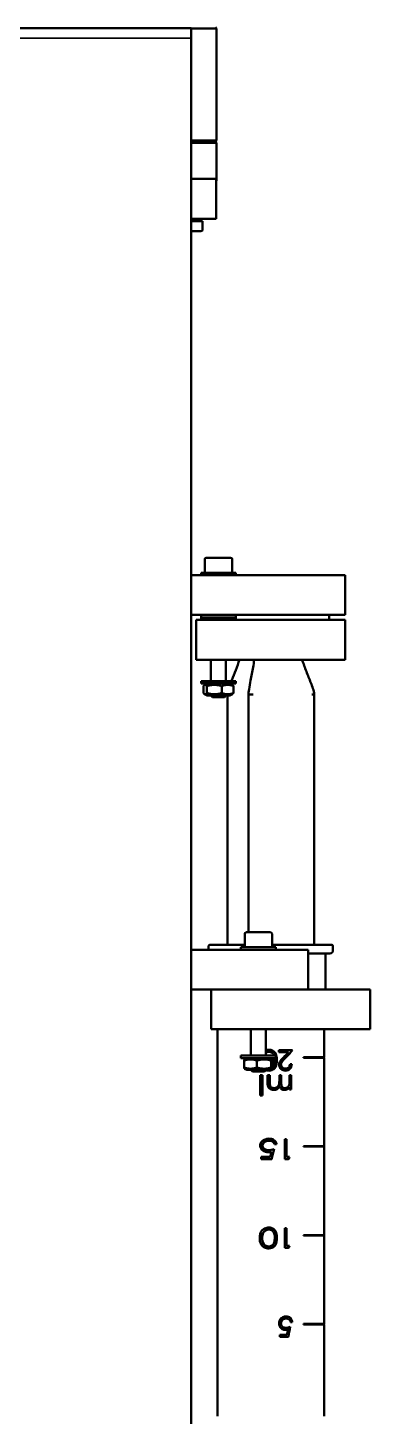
# Model space of a CAD drawing. Header units: millimetres. Extents: x -1328 to 2520, y -765 to 1782.
# Drawn here: x 1434.3 to 1503.2, y 1228.8 to 1508 of the extents above; entities that cross this region are included whole.
import ezdxf

# ---------------------------------------------------------------- set-up
doc = ezdxf.new("R2010")
doc.units = ezdxf.units.MM
doc.header["$LTSCALE"] = 6
doc.layers.add('Reference (ISO)', color=7, linetype='Continuous', lineweight=35)
doc.layers.add('Visible (ISO)', color=7, linetype='Continuous', lineweight=50)

msp = doc.modelspace()

# ---------------------------------------------------------------- linework, layer by layer
at = {"layer": 'Reference (ISO)'}
for p, q in [((1467.15, 1505.94), (1267.15, 1505.94)), ((1467.15, 1105.94), (1467.15, 1505.94))]:
    msp.add_line(p, q, dxfattribs=at)
at = {"layer": 'Visible (ISO)'}
for p, q in [((1467.15, 1507.94), (1267.15, 1507.94)), ((1467.15, 1107.94), (1467.15, 1507.94)), ((1471.41, 1507.89), (1467.15, 1507.89)), ((1472.26, 1507.89), (1471.41, 1507.89)), ((1472.01, 1508.14), (1472.26, 1507.89)), ((1472.26, 1507.89), (1472.26, 1485.39)), ((1467.15, 1485.39), (1471.41, 1485.39)), ((1467.63, 1485.14), (1467.15, 1485.14)), ((1467.15, 1484.89), (1467.63, 1484.89)), ((1467.63, 1485.14), (1468.87, 1485.14)), ((1469.05, 1484.89), (1467.63, 1484.89)), ((1471.5, 1485.14), (1468.87, 1485.14)), ((1469.05, 1484.89), (1471.68, 1484.89)), ((1471.41, 1485.39), (1472.26, 1485.39)), ((1471.5, 1485.14), (1472.01, 1485.14)), ((1472.26, 1484.89), (1471.68, 1484.89)), ((1472.26, 1485.39), (1472.01, 1485.14)), ((1472.01, 1485.14), (1472.26, 1484.89)), ((1472.26, 1484.89), (1472.26, 1477.44)), ((1467.15, 1477.64), (1472.15, 1477.64)), ((1472.15, 1469.64), (1472.15, 1477.64)), ((1467.15, 1469.64), (1472.15, 1469.64)), ((1469.4, 1469.14), (1467.15, 1469.14)), ((1468.15, 1469.24), (1468.15, 1469.64)), ((1469.4, 1467.44), (1469.4, 1469.14)), ((1469.1, 1467.14), (1467.15, 1467.14)), ((1469.87, 1401.15), (1469.87, 1398.45)), ((1470.17, 1401.45), (1475.07, 1401.45)), ((1475.37, 1401.15), (1475.37, 1398.45)), ((1467.15, 1397.95), (1498.12, 1397.95)), ((1476.12, 1398.45), (1469.12, 1398.45)), ((1469.12, 1398.45), (1469.12, 1397.95)), ((1476.12, 1398.45), (1476.12, 1397.95)), ((1498.12, 1389.95), (1498.12, 1397.95)), ((1467.15, 1389.95), (1498.12, 1389.95)), ((1468.12, 1388.95), (1498.12, 1388.95)), ((1468.12, 1380.95), (1468.12, 1388.95)), ((1469.12, 1389.95), (1469.12, 1389.45)), ((1469.12, 1389.45), (1476.12, 1389.45)), ((1469.12, 1388.95), (1469.12, 1389.45)), ((1476.12, 1389.45), (1469.12, 1389.45)), ((1476.12, 1389.95), (1476.12, 1389.45)), ((1476.12, 1388.95), (1476.12, 1389.45)), ((1494.9, 1389.85), (1494.9, 1389.05)), ((1498.12, 1380.95), (1498.12, 1388.95)), ((1468.12, 1380.95), (1498.12, 1380.95)), ((1471.12, 1380.95), (1471.12, 1376.65)), ((1474.12, 1380.95), (1474.12, 1376.65)), ((1469.12, 1376.65), (1476.12, 1376.65)), ((1469.12, 1376.15), (1469.12, 1376.65)), ((1476.12, 1376.15), (1476.12, 1376.65)), ((1469.12, 1376.15), (1476.12, 1376.15)), ((1469.6, 1375.65), (1469.6, 1374.26)), ((1470.32, 1376.15), (1469.81, 1375.86)), ((1470.32, 1373.75), (1469.81, 1374.05)), ((1470.28, 1375.65), (1470.28, 1374.26)), ((1473.31, 1375.65), (1473.31, 1374.26)), ((1474.92, 1376.15), (1475.44, 1375.86)), ((1474.92, 1373.75), (1475.44, 1374.05)), ((1475.65, 1375.65), (1475.65, 1374.26)), ((1478.72, 1373.95), (1478.66, 1373.95)), ((1478.66, 1373.95), (1478.66, 1326.14)), ((1478.72, 1373.95), (1479.08, 1373.95)), ((1479.08, 1373.95), (1479.44, 1373.95)), ((1479.58, 1373.95), (1479.44, 1373.95)), ((1479.58, 1373.95), (1479.58, 1373.95)), ((1491.42, 1373.95), (1491.41, 1373.95)), ((1491.55, 1373.95), (1491.42, 1373.95)), ((1491.55, 1373.95), (1491.72, 1373.95)), ((1491.72, 1373.95), (1491.89, 1373.95)), ((1491.9, 1373.95), (1491.89, 1373.95)), ((1491.9, 1373.95), (1491.9, 1323.64)), ((1470.32, 1373.75), (1474.92, 1373.75)), ((1471.43, 1373.45), (1471.12, 1373.75)), ((1473.82, 1373.45), (1471.43, 1373.45)), ((1473.82, 1373.45), (1474.12, 1373.75)), ((1474.41, 1373.75), (1474.41, 1323.64)), ((1471.73, 1323.64), (1470.9, 1323.64)), ((1471.73, 1323.64), (1477.15, 1323.64)), ((1477.9, 1323.64), (1477.15, 1323.64)), ((1477.9, 1325.84), (1477.9, 1323.14)), ((1478.2, 1326.14), (1483.1, 1326.14)), ((1483.4, 1325.84), (1483.4, 1323.14)), ((1483.4, 1323.64), (1487.99, 1323.64)), ((1489.16, 1323.64), (1487.99, 1323.64)), ((1489.16, 1323.64), (1494.58, 1323.64)), ((1495.4, 1323.64), (1494.58, 1323.64)), ((1467.15, 1322.64), (1490.65, 1322.64)), ((1470.65, 1323.39), (1470.65, 1322.64)), ((1484.15, 1323.14), (1477.15, 1323.14)), ((1477.15, 1323.14), (1477.15, 1322.64)), ((1484.15, 1323.14), (1484.15, 1322.64)), ((1490.65, 1314.64), (1490.65, 1322.64)), ((1494.25, 1321.89), (1490.65, 1321.89)), ((1494.15, 1314.84), (1494.15, 1321.89)), ((1494.25, 1321.89), (1495.05, 1321.89)), ((1495.65, 1323.39), (1495.65, 1322.49)), ((1467.15, 1314.64), (1490.65, 1314.64)), ((1471.15, 1314.64), (1503.15, 1314.64)), ((1471.15, 1306.64), (1471.15, 1314.64)), ((1503.15, 1306.64), (1503.15, 1314.64)), ((1471.15, 1306.64), (1503.15, 1306.64)), ((1472.4, 1228.82), (1472.4, 1306.64)), ((1479.15, 1306.64), (1479.15, 1301.35)), ((1482.15, 1306.64), (1482.15, 1301.35)), ((1493.9, 1301.01), (1493.9, 1306.64)), ((1477.15, 1301.35), (1484.15, 1301.35)), ((1477.15, 1300.85), (1477.15, 1301.35)), ((1482.71, 1302.1), (1482.75, 1302.1)), ((1484.15, 1300.85), (1484.15, 1301.35)), ((1484.76, 1302.41), (1484.76, 1302)), ((1484.76, 1302.41), (1487.51, 1302.41)), ((1486.69, 1302), (1484.76, 1302)), ((1477.15, 1300.85), (1484.15, 1300.85)), ((1477.77, 1300.34), (1477.77, 1298.95)), ((1478.35, 1300.85), (1477.89, 1300.58)), ((1478.35, 1298.45), (1477.89, 1298.71)), ((1478.35, 1298.45), (1482.95, 1298.45)), ((1479.46, 1298.14), (1479.15, 1298.45)), ((1480.36, 1300.34), (1480.36, 1298.95)), ((1481.85, 1298.14), (1482.15, 1298.45)), ((1482.95, 1300.85), (1483.42, 1300.58)), ((1482.95, 1298.45), (1483.42, 1298.71)), ((1483.25, 1300.34), (1483.25, 1298.95)), ((1483.54, 1300.34), (1483.54, 1298.95)), ((1485.17, 1299.53), (1485.2, 1299.53)), ((1486.08, 1298.72), (1486.11, 1298.72)), ((1487.03, 1299.64), (1487.37, 1299.64)), ((1493.9, 1301.01), (1489.74, 1301.01)), ((1489.74, 1301.01), (1489.74, 1300.91)), ((1489.74, 1300.91), (1493.9, 1300.91)), ((1493.85, 1300.91), (1493.85, 1301.01)), ((1493.9, 1297.44), (1493.9, 1300.91)), ((1481.85, 1298.14), (1479.46, 1298.14)), ((1480.99, 1297.41), (1481.5, 1297.41)), ((1480.99, 1297.41), (1480.99, 1293.31)), ((1481.46, 1297.41), (1481.46, 1293.31)), ((1481.5, 1293.31), (1481.5, 1297.41)), ((1482.51, 1297.41), (1482.51, 1295.83)), ((1482.51, 1297.41), (1482.96, 1297.41)), ((1482.93, 1297.41), (1482.93, 1295.83)), ((1482.96, 1295.83), (1482.96, 1297.41)), ((1484.87, 1297.41), (1484.87, 1296.27)), ((1484.87, 1297.41), (1485.26, 1297.41)), ((1485.23, 1297.41), (1485.23, 1295.92)), ((1485.26, 1295.92), (1485.26, 1297.41)), ((1486.93, 1297.41), (1486.93, 1296.18)), ((1486.93, 1297.41), (1487.27, 1297.41)), ((1487.24, 1297.41), (1487.24, 1294.49)), ((1487.27, 1294.49), (1487.27, 1297.41)), ((1493.9, 1297.44), (1493.9, 1297.34)), ((1493.9, 1293.86), (1493.9, 1297.34)), ((1481.5, 1293.31), (1480.99, 1293.31)), ((1483.76, 1294.8), (1483.8, 1294.8)), ((1484.91, 1295.14), (1484.94, 1295.14)), ((1485.96, 1294.8), (1485.99, 1294.8)), ((1486.5, 1294.59), (1486.53, 1294.59)), ((1486.9, 1295), (1486.93, 1295)), ((1486.93, 1295), (1486.93, 1294.49)), ((1487.27, 1294.49), (1486.93, 1294.49)), ((1493.9, 1293.86), (1493.9, 1293.76)), ((1493.9, 1290.29), (1493.9, 1293.76)), ((1493.9, 1290.29), (1493.9, 1290.19)), ((1493.9, 1286.71), (1493.9, 1290.19)), ((1485.96, 1284.54), (1485.96, 1280.54)), ((1485.96, 1284.54), (1486.32, 1284.54)), ((1486.29, 1284.54), (1486.29, 1280.95)), ((1486.32, 1280.95), (1486.32, 1284.54)), ((1493.9, 1286.71), (1493.9, 1286.61)), ((1493.9, 1283.14), (1493.9, 1286.61)), ((1481.46, 1283.21), (1481.5, 1283.21)), ((1482.72, 1282.33), (1482.76, 1282.33)), ((1482.79, 1284.23), (1482.82, 1284.23)), ((1483.22, 1282), (1483.26, 1282)), ((1484.3, 1283.51), (1483.88, 1283.51)), ((1493.9, 1283.14), (1489.74, 1283.14)), ((1489.74, 1283.14), (1489.74, 1283.04)), ((1489.74, 1283.04), (1493.9, 1283.04)), ((1493.85, 1283.04), (1493.85, 1283.14)), ((1493.9, 1279.56), (1493.9, 1283.04)), ((1481.21, 1280.95), (1481.21, 1280.54)), ((1481.21, 1280.95), (1483, 1280.95)), ((1483.34, 1280.54), (1481.21, 1280.54)), ((1486.7, 1280.54), (1485.96, 1280.54)), ((1486.29, 1280.95), (1486.32, 1280.95)), ((1486.32, 1280.95), (1486.93, 1280.95)), ((1493.9, 1279.56), (1493.9, 1279.46)), ((1493.9, 1275.99), (1493.9, 1279.46)), ((1493.9, 1275.99), (1493.9, 1275.89)), ((1493.9, 1272.41), (1493.9, 1275.89)), ((1493.9, 1272.41), (1493.9, 1272.31)), ((1493.9, 1268.84), (1493.9, 1272.31)), ((1493.9, 1268.84), (1493.9, 1268.74)), ((1493.9, 1265.26), (1493.9, 1268.74)), ((1481.59, 1265.67), (1481.63, 1265.67)), ((1482.71, 1266.35), (1482.75, 1266.35)), ((1485.96, 1266.66), (1485.96, 1262.66)), ((1485.96, 1266.66), (1486.32, 1266.66)), ((1486.29, 1266.66), (1486.29, 1263.07)), ((1486.32, 1263.07), (1486.32, 1266.66)), ((1493.9, 1265.26), (1489.74, 1265.26)), ((1489.74, 1265.26), (1489.74, 1265.16)), ((1489.74, 1265.16), (1493.9, 1265.16)), ((1493.85, 1265.16), (1493.85, 1265.26)), ((1493.9, 1261.69), (1493.9, 1265.16)), ((1481.39, 1264.66), (1481.43, 1264.66)), ((1482.71, 1262.97), (1482.75, 1262.97)), ((1486.7, 1262.66), (1485.96, 1262.66)), ((1486.29, 1263.07), (1486.32, 1263.07)), ((1486.32, 1263.07), (1486.93, 1263.07)), ((1493.9, 1261.69), (1493.9, 1261.59)), ((1493.9, 1258.11), (1493.9, 1261.59)), ((1493.9, 1258.11), (1493.9, 1258.01)), ((1493.9, 1254.54), (1493.9, 1258.01)), ((1493.9, 1254.54), (1493.9, 1254.44)), ((1493.9, 1250.96), (1493.9, 1254.44)), ((1493.9, 1250.96), (1493.9, 1250.86)), ((1486.23, 1248.48), (1486.26, 1248.48)), ((1493.9, 1247.39), (1493.9, 1250.86)), ((1485.17, 1247.46), (1485.2, 1247.46)), ((1486.18, 1246.58), (1486.21, 1246.58)), ((1486.59, 1246.25), (1486.62, 1246.25)), ((1487.47, 1247.76), (1487.13, 1247.76)), ((1493.9, 1247.39), (1489.74, 1247.39)), ((1489.74, 1247.39), (1489.74, 1247.29)), ((1489.74, 1247.29), (1493.9, 1247.29)), ((1493.85, 1247.29), (1493.85, 1247.39)), ((1493.9, 1243.81), (1493.9, 1247.29)), ((1484.98, 1245.2), (1484.98, 1244.79)), ((1484.98, 1245.2), (1486.4, 1245.2)), ((1486.68, 1244.79), (1484.98, 1244.79)), ((1493.9, 1243.81), (1493.9, 1243.71)), ((1493.9, 1240.24), (1493.9, 1243.71)), ((1493.9, 1240.24), (1493.9, 1240.14)), ((1493.9, 1236.66), (1493.9, 1240.14)), ((1493.9, 1236.66), (1493.9, 1236.56)), ((1493.9, 1233.09), (1493.9, 1236.56)), ((1493.9, 1233.09), (1493.9, 1232.99)), ((1493.9, 1229.51), (1493.9, 1232.99)), ((1493.9, 1229.51), (1493.9, 1229.41)), ((1493.9, 1228.82), (1493.9, 1229.41))]:
    msp.add_line(p, q, dxfattribs=at)
for centre, radius, start, end in [((1471.96, 1477.44), 0.3, 309.6361, 0), ((1468.25, 1469.24), 0.1, 180, 270), ((1469.1, 1467.44), 0.3, 270, 0), ((1470.17, 1401.15), 0.3, 90, 180), ((1475.07, 1401.15), 0.3, 0, 90), ((1494.8, 1389.85), 0.1, 0, 90), ((1494.8, 1389.05), 0.1, 270, 0), ((1470.9, 1323.39), 0.25, 90, 180), ((1478.2, 1325.84), 0.3, 90, 180), ((1483.1, 1325.84), 0.3, 0, 90), ((1495.4, 1323.39), 0.25, 0, 90), ((1495.05, 1322.49), 0.6, 270, 0), ((1493.95, 1314.84), 0.2, 270, 0)]:
    msp.add_arc(centre, radius, start, end, dxfattribs=at)
for centre, major_axis, ratio, start_param, end_param in [((1483.15, 1305.12), (-10.18, -11.02), 0.314485, 1.47985, 1.578114), ((1483.15, 1304.62), (-10.13, -10.97), 0.314488, 1.508621, 1.659177), ((1483.15, 1304.62), (10.18, 11.02), 0.314488, 4.651884, 4.801685), ((1483.15, 1311.68), (-8.92, -52.46), 0.11425, 0.964562, 0.989083), ((1483.15, 1309.86), (-8.88, -52.15), 0.114383, 0.993275, 1.038671), ((1483.15, 1309.86), (8.92, 52.4), 0.114383, 4.138026, 4.183394), ((1466.19, 1285.38), (-22.94, -32.84), 0.497824, 1.765712, 1.777618), ((1466.09, 1285.38), (23.07, 33.02), 0.497824, 4.907997, 4.919838), ((1466.19, 1267.51), (-22.94, -32.84), 0.497824, 1.765712, 1.777618), ((1466.09, 1267.51), (23.07, 33.02), 0.497824, 4.907997, 4.919838), ((1354.12, 1259.69), (-57.1, -228.3), 0.561905, 1.647524, 1.652096), ((1483.15, 1259.11), (-8.88, -52.15), 0.114383, 1.312101, 1.351505), ((1483.15, 1259.11), (-8.92, -52.4), 0.114383, 1.313429, 1.352892)]:
    msp.add_ellipse(centre, major_axis=major_axis, ratio=ratio, start_param=start_param, end_param=end_param, dxfattribs=at)
for points, knots in [([(1475.23, 1376.65), (1475.26, 1376.72), (1475.29, 1376.78), (1475.85, 1378.2), (1476.4, 1379.56), (1476.85, 1380.95)], [0.2867034, 0.2867034, 0.2867034, 0.2867034, 0.3076018, 0.3076018, 0.7515961, 0.7515961, 0.7515961, 0.7515961]), ([(1478.67, 1373.95), (1478.67, 1374.1), (1478.68, 1374.25), (1478.71, 1374.6), (1478.74, 1374.81), (1478.86, 1375.61), (1478.97, 1376.2), (1479.25, 1377.66), (1479.42, 1378.54), (1479.66, 1379.93), (1479.75, 1380.43), (1479.83, 1380.95)], [0, 0, 0, 0, 0.0449742, 0.0449742, 0.1090153, 0.1090153, 0.3010534, 0.3010534, 0.5887299, 0.5887299, 0.7518076, 0.7518076, 0.7518076, 0.7518076]), ([(1489.46, 1380.95), (1489.72, 1380.14), (1490.01, 1379.35), (1490.61, 1377.82), (1490.92, 1377.07), (1491.36, 1375.93), (1491.5, 1375.55), (1491.76, 1374.77), (1491.9, 1374.36), (1491.9, 1373.95)], [0.819106, 0.819106, 0.819106, 0.819106, 1.0747756, 1.0747756, 1.3217432, 1.3217432, 1.4452686, 1.4452686, 1.5705014, 1.5705014, 1.5705014, 1.5705014]), ([(1482.77, 1302.51), (1482.7, 1302.51), (1482.65, 1302.51), (1482.45, 1302.49), (1482.38, 1302.48), (1482.27, 1302.45), (1482.21, 1302.44), (1482.15, 1302.42)], [0, 0, 0, 0, 0.01912106, 0.01912106, 0.0358081, 0.0358081, 0.05022186, 0.05022186, 0.05022186, 0.05022186]), ([(1482.15, 1301.96), (1482.26, 1302.01), (1482.35, 1302.04), (1482.56, 1302.1), (1482.65, 1302.1), (1482.75, 1302.1)], [0.03776726, 0.03776726, 0.03776726, 0.03776726, 0.04987, 0.04987, 0.07936346, 0.07936346, 0.07936346, 0.07936346]), ([(1482.71, 1302.1), (1482.62, 1302.1), (1482.52, 1302.1), (1482.32, 1302.04), (1482.24, 1302.02), (1482.15, 1301.98)], [-0.06457105, -0.06457105, -0.06457105, -0.06457105, -0.04390946, -0.04390946, -0.0360747, -0.0360747, -0.0360747, -0.0360747]), ([(1482.75, 1302.51), (1482.92, 1302.51), (1483.13, 1302.49), (1483.47, 1302.35), (1483.6, 1302.28), (1483.81, 1302.11), (1483.93, 1301.99), (1484.19, 1301.55), (1484.24, 1301.28), (1484.32, 1300.87), (1484.32, 1300.62), (1484.32, 1300.41)], [-0.1493311, -0.1493311, -0.1493311, -0.1493311, -0.1153235, -0.1153235, -0.0973218, -0.0973218, -0.0829252, -0.0829252, -0.0629016, -0.0629016, 0, 0, 0, 0]), ([(1483.83, 1301.35), (1483.8, 1301.43), (1483.76, 1301.52), (1483.65, 1301.68), (1483.57, 1301.79), (1483.34, 1301.95), (1483.23, 1302.01), (1482.95, 1302.1), (1482.85, 1302.1), (1482.75, 1302.1)], [-0.1620669, -0.1620669, -0.1620669, -0.1620669, -0.108389, -0.108389, -0.0585855, -0.0585855, -0.0290975, -0.0290975, 0, 0, 0, 0]), ([(1482.77, 1302.51), (1482.85, 1302.51), (1482.97, 1302.51), (1483.24, 1302.46), (1483.36, 1302.42), (1483.69, 1302.25), (1483.82, 1302.14), (1484, 1301.92), (1484.14, 1301.74), (1484.35, 1301.08), (1484.35, 1300.7), (1484.36, 1300.41)], [-0.3512161, -0.3512161, -0.3512161, -0.3512161, -0.2709368, -0.2709368, -0.2186703, -0.2186703, -0.1482812, -0.1482812, -0.08512, -0.08512, 0, 0, 0, 0]), ([(1482.12, 1298.42), (1482.18, 1298.4), (1482.24, 1298.38), (1482.49, 1298.32), (1482.63, 1298.31), (1482.77, 1298.31)], [0.09544913, 0.09544913, 0.09544913, 0.09544913, 0.1005359, 0.1005359, 0.11331828, 0.11331828, 0.11331828, 0.11331828]), ([(1482.75, 1298.31), (1483.01, 1298.31), (1483.22, 1298.37), (1483.45, 1298.46), (1483.61, 1298.54), (1483.86, 1298.76), (1483.99, 1298.9), (1484.14, 1299.2), (1484.21, 1299.36), (1484.32, 1299.92), (1484.32, 1300.19), (1484.32, 1300.41)], [0.0018447, 0.0018447, 0.0018447, 0.0018447, 0.0820166, 0.0820166, 0.122224, 0.122224, 0.1517325, 0.1517325, 0.1626246, 0.1626246, 0.1765212, 0.1765212, 0.1765212, 0.1765212]), ([(1482.77, 1298.31), (1482.97, 1298.31), (1483.15, 1298.34), (1483.52, 1298.47), (1483.65, 1298.56), (1483.92, 1298.77), (1484.02, 1298.93), (1484.18, 1299.2), (1484.25, 1299.4), (1484.35, 1299.89), (1484.35, 1300.18), (1484.36, 1300.41)], [0, 0, 0, 0, 0.0604627, 0.0604627, 0.1254124, 0.1254124, 0.2523206, 0.2523206, 0.5093058, 0.5093058, 0.978045, 0.978045, 0.978045, 0.978045]), ([(1483.54, 1299.02), (1483.59, 1299.07), (1483.63, 1299.12), (1483.71, 1299.23), (1483.78, 1299.34), (1483.94, 1299.84), (1483.94, 1300.17), (1483.94, 1300.41)], [-0.1444216, -0.1444216, -0.1444216, -0.1444216, -0.11293, -0.11293, -0.0719212, -0.0719212, 0, 0, 0, 0]), ([(1485.68, 1300.93), (1485.48, 1300.73), (1485.27, 1300.51), (1484.98, 1300.12), (1484.91, 1299.99), (1484.82, 1299.7), (1484.82, 1299.6), (1484.81, 1299.5)], [0, 0, 0, 0, 0.0881874, 0.0881874, 0.1582709, 0.1582709, 0.2304098, 0.2304098, 0.2304098, 0.2304098]), ([(1484.81, 1299.5), (1484.82, 1299.42), (1484.82, 1299.34), (1484.86, 1299.17), (1484.88, 1299.09), (1484.99, 1298.88), (1485.09, 1298.74), (1485.36, 1298.49), (1485.5, 1298.43), (1485.76, 1298.33), (1485.92, 1298.31), (1486.09, 1298.31)], [0, 0, 0, 0, 0.0246694, 0.0246694, 0.0388527, 0.0388527, 0.0599766, 0.0599766, 0.0867335, 0.0867335, 0.1245621, 0.1245621, 0.1245621, 0.1245621]), ([(1485.97, 1300.76), (1485.79, 1300.58), (1485.6, 1300.38), (1485.36, 1300.09), (1485.27, 1299.96), (1485.18, 1299.7), (1485.18, 1299.61), (1485.17, 1299.53)], [-0.1032135, -0.1032135, -0.1032135, -0.1032135, -0.0576553, -0.0576553, -0.0248756, -0.0248756, 0, 0, 0, 0]), ([(1485.17, 1299.53), (1485.17, 1299.48), (1485.18, 1299.43), (1485.21, 1299.3), (1485.23, 1299.25), (1485.28, 1299.14), (1485.34, 1299.04), (1485.57, 1298.85), (1485.68, 1298.8), (1485.79, 1298.76), (1485.84, 1298.74), (1485.99, 1298.72), (1486.05, 1298.72), (1486.08, 1298.72)], [-0.1904609, -0.1904609, -0.1904609, -0.1904609, -0.1283309, -0.1283309, -0.0814016, -0.0814016, -0.0490459, -0.0490459, -0.0211123, -0.0211123, -0.0106127, -0.0106127, 0, 0, 0, 0]), ([(1485.2, 1299.53), (1485.21, 1299.61), (1485.21, 1299.7), (1485.3, 1299.96), (1485.39, 1300.09), (1485.63, 1300.38), (1485.82, 1300.58), (1486, 1300.76)], [0, 0, 0, 0, 0.0248778, 0.0248778, 0.0577454, 0.0577454, 0.1043745, 0.1043745, 0.1043745, 0.1043745]), ([(1486.11, 1298.72), (1486.08, 1298.72), (1486.02, 1298.72), (1485.87, 1298.74), (1485.82, 1298.76), (1485.7, 1298.8), (1485.6, 1298.85), (1485.37, 1299.04), (1485.31, 1299.14), (1485.26, 1299.24), (1485.24, 1299.29), (1485.21, 1299.43), (1485.21, 1299.48), (1485.2, 1299.53)], [0, 0, 0, 0, 0.0105804, 0.0105804, 0.0210428, 0.0210428, 0.0496533, 0.0496533, 0.0833306, 0.0833306, 0.1298813, 0.1298813, 0.1879469, 0.1879469, 0.1879469, 0.1879469]), ([(1487.34, 1299.64), (1487.33, 1299.5), (1487.32, 1299.33), (1487.19, 1298.97), (1487.11, 1298.83), (1486.83, 1298.53), (1486.69, 1298.45), (1486.43, 1298.34), (1486.27, 1298.31), (1486.08, 1298.31)], [-0.2021508, -0.2021508, -0.2021508, -0.2021508, -0.1423102, -0.1423102, -0.1035003, -0.1035003, -0.0605056, -0.0605056, -0.0016286, -0.0016286, -0.0016286, -0.0016286]), ([(1486.09, 1298.31), (1486.29, 1298.31), (1486.46, 1298.34), (1486.72, 1298.45), (1486.85, 1298.53), (1487.14, 1298.83), (1487.22, 1298.97), (1487.35, 1299.33), (1487.36, 1299.5), (1487.37, 1299.64)], [0, 0, 0, 0, 0.0606606, 0.0606606, 0.1044714, 0.1044714, 0.1442594, 0.1442594, 0.2058495, 0.2058495, 0.2058495, 0.2058495]), ([(1487.03, 1299.64), (1487.02, 1299.53), (1487, 1299.4), (1486.92, 1299.19), (1486.87, 1299.08), (1486.7, 1298.91), (1486.62, 1298.85), (1486.39, 1298.75), (1486.26, 1298.72), (1486.11, 1298.72)], [0, 0, 0, 0, 0.03269697, 0.03269697, 0.04615692, 0.04615692, 0.05358123, 0.05358123, 0.06103891, 0.06103891, 0.06103891, 0.06103891]), ([(1482.51, 1295.83), (1482.51, 1295.75), (1482.51, 1295.68), (1482.53, 1295.45), (1482.54, 1295.38), (1482.59, 1295.12), (1482.66, 1295), (1482.72, 1294.9), (1482.79, 1294.79), (1483.03, 1294.61), (1483.15, 1294.55), (1483.44, 1294.45), (1483.58, 1294.44), (1483.72, 1294.44)], [0, 0, 0, 0, 0.0245235, 0.0245235, 0.0548054, 0.0548054, 0.2115429, 0.2115429, 0.4072744, 0.4072744, 0.5721039, 0.5721039, 0.8073263, 0.8073263, 0.8073263, 0.8073263]), ([(1483.76, 1294.8), (1483.65, 1294.8), (1483.54, 1294.81), (1483.31, 1294.89), (1483.23, 1294.93), (1483.1, 1295.04), (1483.06, 1295.09), (1483.02, 1295.16), (1482.98, 1295.23), (1482.94, 1295.45), (1482.94, 1295.55), (1482.93, 1295.68), (1482.93, 1295.75), (1482.93, 1295.83)], [0, 0, 0, 0, 0.0329832, 0.0329832, 0.0601999, 0.0601999, 0.0969482, 0.0969482, 0.1096622, 0.1096622, 0.1180715, 0.1180715, 0.135052, 0.135052, 0.135052, 0.135052]), ([(1482.96, 1295.83), (1482.96, 1295.64), (1482.96, 1295.48), (1483.02, 1295.25), (1483.04, 1295.17), (1483.12, 1295.06), (1483.18, 1294.99), (1483.37, 1294.87), (1483.46, 1294.84), (1483.65, 1294.8), (1483.74, 1294.8), (1483.8, 1294.8)], [-0.2713647, -0.2713647, -0.2713647, -0.2713647, -0.0886208, -0.0886208, -0.0427624, -0.0427624, -0.0290896, -0.0290896, -0.0177918, -0.0177918, 0, 0, 0, 0]), ([(1484.87, 1296.27), (1484.87, 1296.09), (1484.87, 1295.86), (1484.8, 1295.5), (1484.77, 1295.39), (1484.61, 1295.13), (1484.52, 1295.05), (1484.36, 1294.94), (1484.26, 1294.88), (1483.99, 1294.8), (1483.89, 1294.8), (1483.8, 1294.8)], [0, 0, 0, 0, 0.0537694, 0.0537694, 0.0761339, 0.0761339, 0.0973079, 0.0973079, 0.1207768, 0.1207768, 0.1429006, 0.1429006, 0.1429006, 0.1429006]), ([(1485.23, 1295.92), (1485.23, 1295.75), (1485.23, 1295.57), (1485.27, 1295.31), (1485.29, 1295.23), (1485.34, 1295.11), (1485.38, 1295.05), (1485.5, 1294.93), (1485.57, 1294.89), (1485.67, 1294.84), (1485.73, 1294.82), (1485.85, 1294.8), (1485.91, 1294.8), (1485.96, 1294.8)], [-0.1088489, -0.1088489, -0.1088489, -0.1088489, -0.0675746, -0.0675746, -0.0484481, -0.0484481, -0.0371463, -0.0371463, -0.0258056, -0.0258056, -0.0140796, -0.0140796, 0, 0, 0, 0]), ([(1485.99, 1294.8), (1485.88, 1294.8), (1485.77, 1294.81), (1485.6, 1294.89), (1485.54, 1294.93), (1485.41, 1295.05), (1485.38, 1295.11), (1485.32, 1295.23), (1485.3, 1295.31), (1485.26, 1295.57), (1485.26, 1295.75), (1485.26, 1295.92)], [0, 0, 0, 0, 0.0334675, 0.0334675, 0.0476839, 0.0476839, 0.0618052, 0.0618052, 0.0854752, 0.0854752, 0.136257, 0.136257, 0.136257, 0.136257]), ([(1486.93, 1296.18), (1486.93, 1296.03), (1486.93, 1295.83), (1486.86, 1295.49), (1486.83, 1295.37), (1486.72, 1295.18), (1486.66, 1295.09), (1486.49, 1294.95), (1486.39, 1294.89), (1486.15, 1294.8), (1486.07, 1294.8), (1485.99, 1294.8)], [0, 0, 0, 0, 0.04622, 0.04622, 0.0709633, 0.0709633, 0.0848342, 0.0848342, 0.0940948, 0.0940948, 0.1028657, 0.1028657, 0.1028657, 0.1028657]), ([(1484.91, 1295.14), (1484.87, 1295.08), (1484.8, 1294.96), (1484.56, 1294.72), (1484.45, 1294.65), (1484.3, 1294.57), (1484.19, 1294.52), (1483.89, 1294.44), (1483.77, 1294.44), (1483.71, 1294.44)], [-0.04850808, -0.04850808, -0.04850808, -0.04850808, -0.03988832, -0.03988832, -0.03134657, -0.03134657, -0.01732604, -0.01732604, -0.0014909, -0.0014909, -0.0014909, -0.0014909]), ([(1483.72, 1294.44), (1483.78, 1294.44), (1483.91, 1294.44), (1484.22, 1294.52), (1484.34, 1294.57), (1484.48, 1294.65), (1484.59, 1294.72), (1484.83, 1294.96), (1484.9, 1295.08), (1484.94, 1295.14)], [0, 0, 0, 0, 0.01730623, 0.01730623, 0.03130242, 0.03130242, 0.03983493, 0.03983493, 0.04843894, 0.04843894, 0.04843894, 0.04843894]), ([(1484.94, 1295.14), (1484.97, 1295.06), (1485.01, 1294.95), (1485.16, 1294.74), (1485.23, 1294.67), (1485.38, 1294.58), (1485.47, 1294.52), (1485.73, 1294.45), (1485.83, 1294.44), (1485.92, 1294.44)], [0, 0, 0, 0, 0.02589092, 0.02589092, 0.04811468, 0.04811468, 0.06569504, 0.06569504, 0.08220058, 0.08220058, 0.08220058, 0.08220058]), ([(1486.5, 1294.59), (1486.45, 1294.56), (1486.41, 1294.54), (1486.36, 1294.52), (1486.31, 1294.5), (1486.26, 1294.49), (1486.21, 1294.47), (1486.16, 1294.46), (1486.11, 1294.45), (1486.05, 1294.45), (1486, 1294.44), (1485.96, 1294.44), (1485.91, 1294.44)], [0, 0, 0, 0, 0.000164147, 0.000164147, 0.000164147, 0.0003281319, 0.0003281319, 0.0003281319, 0.000490852, 0.000490852, 0.000490852, 0.0006415158, 0.0006415158, 0.0006415158, 0.0006415158]), ([(1485.92, 1294.44), (1485.98, 1294.44), (1486.03, 1294.44), (1486.08, 1294.45), (1486.13, 1294.45), (1486.19, 1294.46), (1486.24, 1294.47), (1486.29, 1294.49), (1486.34, 1294.5), (1486.39, 1294.52), (1486.44, 1294.54), (1486.48, 1294.56), (1486.53, 1294.59)], [0, 0, 0, 0, 0.0001640565, 0.0001640565, 0.0001640565, 0.0003281131, 0.0003281131, 0.0003281131, 0.0004917479, 0.0004917479, 0.0004917479, 0.0006562261, 0.0006562261, 0.0006562261, 0.0006562261]), ([(1486.9, 1295), (1486.84, 1294.91), (1486.79, 1294.84), (1486.64, 1294.68), (1486.58, 1294.64), (1486.5, 1294.59)], [-0.05224192, -0.05224192, -0.05224192, -0.05224192, -0.02824796, -0.02824796, 0, 0, 0, 0]), ([(1486.53, 1294.59), (1486.61, 1294.64), (1486.67, 1294.68), (1486.82, 1294.84), (1486.87, 1294.91), (1486.93, 1295)], [0, 0, 0, 0, 0.028268, 0.028268, 0.05239716, 0.05239716, 0.05239716, 0.05239716]), ([(1482.85, 1284.64), (1482.76, 1284.64), (1482.65, 1284.63), (1482.43, 1284.61), (1482.33, 1284.59), (1481.92, 1284.48), (1481.73, 1284.37), (1481.54, 1284.25), (1481.36, 1284.12), (1481.1, 1283.74), (1481.06, 1283.6), (1481, 1283.42), (1481, 1283.32), (1480.99, 1283.23)], [0, 0, 0, 0, 0.0270476, 0.0270476, 0.0480122, 0.0480122, 0.1003574, 0.1003574, 0.1432493, 0.1432493, 0.1751799, 0.1751799, 0.2997992, 0.2997992, 0.2997992, 0.2997992]), ([(1484.26, 1283.51), (1484.25, 1283.6), (1484.23, 1283.7), (1484.16, 1283.86), (1484.12, 1283.97), (1483.96, 1284.19), (1483.84, 1284.32), (1483.53, 1284.5), (1483.39, 1284.56), (1483.12, 1284.62), (1482.99, 1284.64), (1482.82, 1284.64)], [0, 0, 0, 0, 0.02619244, 0.02619244, 0.03518187, 0.03518187, 0.04298022, 0.04298022, 0.0487156, 0.0487156, 0.05333067, 0.05333067, 0.05333067, 0.05333067]), ([(1482.85, 1284.64), (1483.01, 1284.64), (1483.16, 1284.62), (1483.46, 1284.55), (1483.61, 1284.48), (1483.82, 1284.35), (1483.96, 1284.23), (1484.15, 1283.97), (1484.19, 1283.89), (1484.27, 1283.69), (1484.28, 1283.59), (1484.3, 1283.51)], [-0.1366665, -0.1366665, -0.1366665, -0.1366665, -0.1098584, -0.1098584, -0.074751, -0.074751, -0.0420794, -0.0420794, -0.0248194, -0.0248194, 0, 0, 0, 0]), ([(1480.99, 1283.23), (1481, 1283.16), (1481, 1283.04), (1481.06, 1282.85), (1481.09, 1282.74), (1481.3, 1282.44), (1481.43, 1282.32), (1481.68, 1282.16), (1481.85, 1282.06), (1482.19, 1281.97), (1482.29, 1281.95), (1482.52, 1281.92), (1482.62, 1281.92), (1482.68, 1281.92)], [0, 0, 0, 0, 0.02166404, 0.02166404, 0.02880649, 0.02880649, 0.03733897, 0.03733897, 0.04619955, 0.04619955, 0.04978175, 0.04978175, 0.05499525, 0.05499525, 0.05499525, 0.05499525]), ([(1482.79, 1284.23), (1482.65, 1284.23), (1482.51, 1284.22), (1482.14, 1284.11), (1482.01, 1284.04), (1481.73, 1283.86), (1481.64, 1283.74), (1481.57, 1283.64), (1481.53, 1283.57), (1481.46, 1283.37), (1481.46, 1283.28), (1481.46, 1283.21)], [-0.07649628, -0.07649628, -0.07649628, -0.07649628, -0.06831308, -0.06831308, -0.05938202, -0.05938202, -0.0421413, -0.0421413, -0.02124515, -0.02124515, 0, 0, 0, 0]), ([(1481.46, 1283.21), (1481.46, 1283.18), (1481.46, 1283.08), (1481.53, 1282.88), (1481.57, 1282.8), (1481.71, 1282.64), (1481.82, 1282.57), (1481.98, 1282.47), (1482.11, 1282.42), (1482.41, 1282.35), (1482.56, 1282.33), (1482.72, 1282.33)], [-0.197285, -0.197285, -0.197285, -0.197285, -0.1684976, -0.1684976, -0.1437746, -0.1437746, -0.0986025, -0.0986025, -0.0474844, -0.0474844, 0, 0, 0, 0]), ([(1481.5, 1283.21), (1481.5, 1283.28), (1481.5, 1283.37), (1481.57, 1283.57), (1481.61, 1283.64), (1481.68, 1283.74), (1481.77, 1283.85), (1482.04, 1284.04), (1482.17, 1284.11), (1482.55, 1284.22), (1482.68, 1284.23), (1482.82, 1284.23)], [0, 0, 0, 0, 0.02122916, 0.02122916, 0.04210943, 0.04210943, 0.06006246, 0.06006246, 0.06954847, 0.06954847, 0.07829398, 0.07829398, 0.07829398, 0.07829398]), ([(1482.76, 1282.33), (1482.6, 1282.33), (1482.44, 1282.35), (1482.15, 1282.42), (1482.02, 1282.47), (1481.86, 1282.57), (1481.75, 1282.64), (1481.62, 1282.8), (1481.57, 1282.87), (1481.5, 1283.08), (1481.5, 1283.18), (1481.5, 1283.21)], [0, 0, 0, 0, 0.0475527, 0.0475527, 0.0985183, 0.0985183, 0.1432439, 0.1432439, 0.1660175, 0.1660175, 0.1916428, 0.1916428, 0.1916428, 0.1916428]), ([(1482.66, 1281.92), (1482.72, 1281.92), (1482.79, 1281.92), (1483, 1281.95), (1483.11, 1281.97), (1483.22, 1282)], [0.00157383, 0.00157383, 0.00157383, 0.00157383, 0.01948073, 0.01948073, 0.04089497, 0.04089497, 0.04089497, 0.04089497]), ([(1483.26, 1282), (1483.14, 1281.97), (1483.04, 1281.95), (1482.81, 1281.92), (1482.74, 1281.92), (1482.68, 1281.92)], [-0.0406269, -0.0406269, -0.0406269, -0.0406269, -0.01903142, -0.01903142, 0, 0, 0, 0]), ([(1482.76, 1282.33), (1482.92, 1282.33), (1483.06, 1282.35), (1483.48, 1282.43), (1483.67, 1282.49), (1483.82, 1282.54)], [-0.08735344, -0.08735344, -0.08735344, -0.08735344, -0.04858981, -0.04858981, 0, 0, 0, 0]), ([(1483.88, 1283.51), (1483.86, 1283.61), (1483.83, 1283.73), (1483.67, 1283.93), (1483.6, 1283.98), (1483.4, 1284.11), (1483.27, 1284.16), (1483.12, 1284.2), (1482.99, 1284.22), (1482.82, 1284.23)], [-0.1474134, -0.1474134, -0.1474134, -0.1474134, -0.1138835, -0.1138835, -0.092886, -0.092886, -0.051314, -0.051314, 0, 0, 0, 0]), ([(1482.77, 1266.76), (1482.7, 1266.76), (1482.65, 1266.76), (1482.45, 1266.74), (1482.38, 1266.73), (1482.21, 1266.69), (1482.06, 1266.64), (1481.76, 1266.49), (1481.56, 1266.37), (1481.18, 1265.91), (1481.09, 1265.7), (1481.01, 1265.46), (1480.98, 1265.32), (1480.93, 1264.95), (1480.92, 1264.83), (1480.92, 1264.66)], [0, 0, 0, 0, 0.0191211, 0.0191211, 0.0358081, 0.0358081, 0.0692098, 0.0692098, 0.0987696, 0.0987696, 0.128655, 0.128655, 0.1493023, 0.1493023, 0.1669431, 0.1669431, 0.1669431, 0.1669431]), ([(1481.59, 1265.67), (1481.56, 1265.59), (1481.47, 1265.41), (1481.42, 1265.1), (1481.41, 1265.02), (1481.39, 1264.83), (1481.39, 1264.75), (1481.39, 1264.66)], [-0.103786, -0.103786, -0.103786, -0.103786, -0.0446543, -0.0446543, -0.0261795, -0.0261795, 0, 0, 0, 0]), ([(1481.43, 1264.66), (1481.43, 1264.75), (1481.43, 1264.83), (1481.45, 1265.02), (1481.46, 1265.1), (1481.51, 1265.41), (1481.6, 1265.59), (1481.63, 1265.67)], [0, 0, 0, 0, 0.0261816, 0.0261816, 0.0446382, 0.0446382, 0.1038207, 0.1038207, 0.1038207, 0.1038207]), ([(1482.71, 1266.35), (1482.62, 1266.35), (1482.52, 1266.35), (1482.29, 1266.29), (1482.18, 1266.25), (1481.92, 1266.1), (1481.84, 1266.02), (1481.68, 1265.85), (1481.63, 1265.73), (1481.59, 1265.67)], [-0.06457105, -0.06457105, -0.06457105, -0.06457105, -0.04390946, -0.04390946, -0.03311864, -0.03311864, -0.02172974, -0.02172974, 0, 0, 0, 0]), ([(1481.63, 1265.67), (1481.66, 1265.73), (1481.72, 1265.84), (1481.89, 1266.03), (1481.97, 1266.1), (1482.22, 1266.25), (1482.33, 1266.29), (1482.56, 1266.35), (1482.65, 1266.35), (1482.75, 1266.35)], [0, 0, 0, 0, 0.0216454, 0.0216454, 0.03521953, 0.03521953, 0.04987, 0.04987, 0.07936346, 0.07936346, 0.07936346, 0.07936346]), ([(1482.75, 1266.76), (1482.92, 1266.76), (1483.13, 1266.74), (1483.47, 1266.6), (1483.6, 1266.53), (1483.81, 1266.36), (1483.93, 1266.24), (1484.19, 1265.8), (1484.24, 1265.53), (1484.32, 1265.12), (1484.32, 1264.87), (1484.32, 1264.66)], [-0.1493311, -0.1493311, -0.1493311, -0.1493311, -0.1153235, -0.1153235, -0.0973218, -0.0973218, -0.0829252, -0.0829252, -0.0629016, -0.0629016, 0, 0, 0, 0]), ([(1483.94, 1264.66), (1483.94, 1264.85), (1483.94, 1265.07), (1483.87, 1265.44), (1483.83, 1265.65), (1483.65, 1265.93), (1483.57, 1266.04), (1483.34, 1266.2), (1483.23, 1266.26), (1482.95, 1266.35), (1482.85, 1266.35), (1482.75, 1266.35)], [-0.5587303, -0.5587303, -0.5587303, -0.5587303, -0.232448, -0.232448, -0.108389, -0.108389, -0.0585855, -0.0585855, -0.0290975, -0.0290975, 0, 0, 0, 0]), ([(1482.77, 1266.76), (1482.85, 1266.76), (1482.97, 1266.76), (1483.24, 1266.71), (1483.36, 1266.67), (1483.69, 1266.5), (1483.82, 1266.39), (1484, 1266.17), (1484.14, 1265.99), (1484.35, 1265.33), (1484.35, 1264.95), (1484.36, 1264.66)], [-0.3512161, -0.3512161, -0.3512161, -0.3512161, -0.2709368, -0.2709368, -0.2186703, -0.2186703, -0.1482812, -0.1482812, -0.08512, -0.08512, 0, 0, 0, 0]), ([(1480.92, 1264.66), (1480.92, 1264.49), (1480.93, 1264.14), (1481.08, 1263.66), (1481.16, 1263.43), (1481.55, 1262.97), (1481.74, 1262.84), (1482, 1262.71), (1482.14, 1262.65), (1482.49, 1262.57), (1482.63, 1262.56), (1482.77, 1262.56)], [0, 0, 0, 0, 0.0506714, 0.0506714, 0.0700457, 0.0700457, 0.087563, 0.087563, 0.1005359, 0.1005359, 0.1133183, 0.1133183, 0.1133183, 0.1133183]), ([(1481.39, 1264.66), (1481.39, 1264.49), (1481.39, 1264.27), (1481.51, 1263.81), (1481.58, 1263.65), (1481.76, 1263.39), (1481.86, 1263.27), (1482.11, 1263.11), (1482.24, 1263.06), (1482.49, 1262.98), (1482.6, 1262.97), (1482.71, 1262.97)], [-0.1991465, -0.1991465, -0.1991465, -0.1991465, -0.1397332, -0.1397332, -0.0954399, -0.0954399, -0.0586637, -0.0586637, -0.0331393, -0.0331393, 0, 0, 0, 0]), ([(1482.75, 1262.97), (1482.64, 1262.97), (1482.53, 1262.98), (1482.28, 1263.06), (1482.15, 1263.11), (1481.94, 1263.25), (1481.83, 1263.35), (1481.62, 1263.65), (1481.55, 1263.81), (1481.43, 1264.27), (1481.43, 1264.49), (1481.43, 1264.66)], [0, 0, 0, 0, 0.033044, 0.033044, 0.0584866, 0.0584866, 0.08637, 0.08637, 0.1117065, 0.1117065, 0.1459246, 0.1459246, 0.1459246, 0.1459246]), ([(1482.75, 1262.97), (1482.84, 1262.97), (1482.94, 1262.98), (1483.21, 1263.05), (1483.32, 1263.11), (1483.53, 1263.24), (1483.61, 1263.33), (1483.71, 1263.48), (1483.78, 1263.59), (1483.94, 1264.09), (1483.94, 1264.42), (1483.94, 1264.66)], [-0.218162, -0.218162, -0.218162, -0.218162, -0.1946862, -0.1946862, -0.1690955, -0.1690955, -0.11293, -0.11293, -0.0719212, -0.0719212, 0, 0, 0, 0]), ([(1482.75, 1262.56), (1483.01, 1262.56), (1483.22, 1262.62), (1483.45, 1262.71), (1483.61, 1262.79), (1483.86, 1263.01), (1483.99, 1263.15), (1484.14, 1263.45), (1484.21, 1263.61), (1484.32, 1264.17), (1484.32, 1264.44), (1484.32, 1264.66)], [0.0018447, 0.0018447, 0.0018447, 0.0018447, 0.0820166, 0.0820166, 0.122224, 0.122224, 0.1517325, 0.1517325, 0.1626246, 0.1626246, 0.1765212, 0.1765212, 0.1765212, 0.1765212]), ([(1482.77, 1262.56), (1482.97, 1262.56), (1483.15, 1262.59), (1483.52, 1262.72), (1483.65, 1262.81), (1483.92, 1263.02), (1484.02, 1263.18), (1484.18, 1263.45), (1484.25, 1263.65), (1484.35, 1264.14), (1484.35, 1264.43), (1484.36, 1264.66)], [0, 0, 0, 0, 0.0604627, 0.0604627, 0.1254124, 0.1254124, 0.2523206, 0.2523206, 0.5093058, 0.5093058, 0.978045, 0.978045, 0.978045, 0.978045]), ([(1486.28, 1248.89), (1486.17, 1248.89), (1486.05, 1248.88), (1485.82, 1248.83), (1485.7, 1248.79), (1485.47, 1248.68), (1485.35, 1248.59), (1485.19, 1248.44), (1485.08, 1248.33), (1484.9, 1247.99), (1484.86, 1247.86), (1484.82, 1247.67), (1484.82, 1247.57), (1484.81, 1247.48)], [0, 0, 0, 0, 0.0343655, 0.0343655, 0.0650298, 0.0650298, 0.1017436, 0.1017436, 0.1289211, 0.1289211, 0.1510783, 0.1510783, 0.2160246, 0.2160246, 0.2160246, 0.2160246]), ([(1486.23, 1248.48), (1486.11, 1248.48), (1486, 1248.47), (1485.79, 1248.39), (1485.65, 1248.33), (1485.38, 1248.09), (1485.31, 1247.98), (1485.25, 1247.86), (1485.22, 1247.79), (1485.18, 1247.61), (1485.17, 1247.53), (1485.17, 1247.46)], [-0.333311, -0.333311, -0.333311, -0.333311, -0.1567369, -0.1567369, -0.0919623, -0.0919623, -0.0410575, -0.0410575, -0.0204453, -0.0204453, 0, 0, 0, 0]), ([(1485.2, 1247.46), (1485.21, 1247.53), (1485.21, 1247.61), (1485.25, 1247.79), (1485.28, 1247.86), (1485.34, 1247.98), (1485.41, 1248.09), (1485.68, 1248.33), (1485.82, 1248.39), (1486.03, 1248.47), (1486.14, 1248.48), (1486.26, 1248.48)], [0, 0, 0, 0, 0.0204291, 0.0204291, 0.0410018, 0.0410018, 0.0919687, 0.0919687, 0.1567535, 0.1567535, 0.3341636, 0.3341636, 0.3341636, 0.3341636]), ([(1486.26, 1248.89), (1486.36, 1248.89), (1486.51, 1248.88), (1486.82, 1248.76), (1486.94, 1248.69), (1487.13, 1248.5), (1487.23, 1248.39), (1487.39, 1248.04), (1487.42, 1247.89), (1487.44, 1247.76)], [-0.2049767, -0.2049767, -0.2049767, -0.2049767, -0.1306756, -0.1306756, -0.0754947, -0.0754947, -0.0389196, -0.0389196, 0, 0, 0, 0]), ([(1486.26, 1248.48), (1486.38, 1248.48), (1486.48, 1248.46), (1486.61, 1248.41), (1486.72, 1248.37), (1486.89, 1248.24), (1486.96, 1248.17), (1487.08, 1247.96), (1487.11, 1247.85), (1487.13, 1247.76)], [0, 0, 0, 0, 0.0385812, 0.0385812, 0.0692209, 0.0692209, 0.0890485, 0.0890485, 0.1117403, 0.1117403, 0.1117403, 0.1117403]), ([(1487.47, 1247.76), (1487.45, 1247.89), (1487.42, 1248.04), (1487.3, 1248.29), (1487.23, 1248.43), (1486.97, 1248.69), (1486.85, 1248.76), (1486.54, 1248.88), (1486.38, 1248.89), (1486.28, 1248.89)], [0, 0, 0, 0, 0.03883763, 0.03883763, 0.05404017, 0.05404017, 0.06665008, 0.06665008, 0.08498429, 0.08498429, 0.08498429, 0.08498429]), ([(1484.81, 1247.48), (1484.82, 1247.4), (1484.82, 1247.31), (1484.86, 1247.12), (1484.88, 1247.03), (1484.96, 1246.85), (1485.04, 1246.69), (1485.37, 1246.38), (1485.53, 1246.3), (1485.71, 1246.23), (1485.79, 1246.21), (1486.01, 1246.17), (1486.1, 1246.17), (1486.14, 1246.17)], [0, 0, 0, 0, 0.02381391, 0.02381391, 0.03531669, 0.03531669, 0.04389432, 0.04389432, 0.05241904, 0.05241904, 0.05940122, 0.05940122, 0.07021926, 0.07021926, 0.07021926, 0.07021926]), ([(1485.17, 1247.46), (1485.17, 1247.42), (1485.18, 1247.34), (1485.22, 1247.15), (1485.25, 1247.09), (1485.33, 1246.95), (1485.4, 1246.87), (1485.6, 1246.7), (1485.72, 1246.66), (1485.91, 1246.6), (1486.04, 1246.58), (1486.18, 1246.58)], [-0.1175469, -0.1175469, -0.1175469, -0.1175469, -0.1060996, -0.1060996, -0.0953656, -0.0953656, -0.0746426, -0.0746426, -0.043691, -0.043691, 0, 0, 0, 0]), ([(1486.21, 1246.58), (1486.07, 1246.58), (1485.94, 1246.6), (1485.75, 1246.66), (1485.64, 1246.7), (1485.44, 1246.86), (1485.36, 1246.95), (1485.28, 1247.09), (1485.25, 1247.14), (1485.21, 1247.34), (1485.2, 1247.42), (1485.2, 1247.46)], [0, 0, 0, 0, 0.0443111, 0.0443111, 0.0737593, 0.0737593, 0.0941447, 0.0941447, 0.1046511, 0.1046511, 0.1156795, 0.1156795, 0.1156795, 0.1156795]), ([(1486.59, 1246.25), (1486.54, 1246.23), (1486.45, 1246.21), (1486.35, 1246.19), (1486.26, 1246.18), (1486.13, 1246.17)], [-0.6658948, -0.6658948, -0.6658948, -0.6658948, -0.0430109, -0.0430109, -0.0014017, -0.0014017, -0.0014017, -0.0014017]), ([(1486.14, 1246.17), (1486.28, 1246.17), (1486.38, 1246.19), (1486.48, 1246.21), (1486.57, 1246.23), (1486.62, 1246.25)], [0, 0, 0, 0, 0.0429544, 0.0429544, 0.6762443, 0.6762443, 0.6762443, 0.6762443]), ([(1487.08, 1246.79), (1486.94, 1246.73), (1486.8, 1246.68), (1486.5, 1246.6), (1486.36, 1246.58), (1486.21, 1246.58)], [0, 0, 0, 0, 0.0486804, 0.0486804, 0.1002241, 0.1002241, 0.1002241, 0.1002241])]:
    msp.add_open_spline(points, degree=3, knots=knots, dxfattribs=at)
for points, weights in [([(1470.28, 1375.65), (1469.94, 1376.11), (1469.6, 1375.65)], [1, 1.15470053838, 1]), ([(1469.6, 1374.26), (1469.94, 1373.8), (1470.28, 1374.26)], [1, 1.15470053838, 1]), ([(1473.31, 1375.65), (1471.8, 1376.11), (1470.28, 1375.65)], [1, 1.15470053838, 1]), ([(1470.28, 1374.26), (1471.8, 1373.8), (1473.31, 1374.26)], [1, 1.15470053838, 1]), ([(1475.65, 1375.65), (1474.48, 1376.11), (1473.31, 1375.65)], [1, 1.15470053838, 1]), ([(1473.31, 1374.26), (1474.48, 1373.8), (1475.65, 1374.26)], [1, 1.15470053838, 1]), ([(1475.44, 1375.86), (1475.54, 1375.8), (1475.65, 1375.65)], [1.0644667847, 1.04578223166, 1]), ([(1475.65, 1374.26), (1475.54, 1374.11), (1475.44, 1374.05)], [1, 1.04578223166, 1.0644667847]), ([(1480.36, 1300.34), (1479.07, 1300.8), (1477.77, 1300.34)], [1, 1.15470053838, 1]), ([(1477.77, 1300.34), (1477.84, 1300.55), (1477.89, 1300.58)], [1, 1.06395585871, 1.07503081725]), ([(1477.77, 1298.95), (1479.07, 1298.49), (1480.36, 1298.95)], [1, 1.15470053838, 1]), ([(1477.89, 1298.71), (1477.84, 1298.75), (1477.77, 1298.95)], [1.07503081725, 1.06395585871, 1]), ([(1483.25, 1300.34), (1481.8, 1300.8), (1480.36, 1300.34)], [1, 1.15470053838, 1]), ([(1480.36, 1298.95), (1481.8, 1298.49), (1483.25, 1298.95)], [1, 1.15470053838, 1]), ([(1483.54, 1300.34), (1483.39, 1300.8), (1483.25, 1300.34)], [1, 1.15470053838, 1]), ([(1483.25, 1298.95), (1483.39, 1298.49), (1483.54, 1298.95)], [1, 1.15470053838, 1])]:
    msp.add_rational_spline(points, weights, degree=2, dxfattribs=at)
for points in [[(1475.02, 1376.1), (1475.03, 1376.12), (1475.03, 1376.14), (1475.04, 1376.15)], [(1483.94, 1300.41), (1483.94, 1300.54), (1483.94, 1300.69), (1483.93, 1300.85)]]:
    msp.add_open_spline(points, degree=3, dxfattribs=at)

doc.saveas('drawing.dxf')
